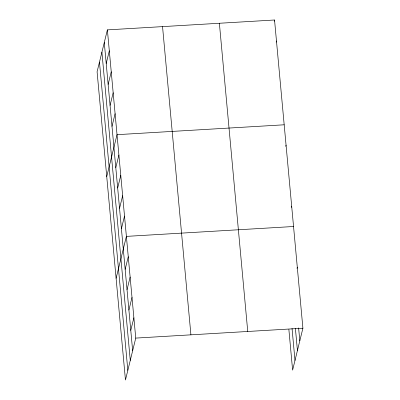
<?xml version="1.0" encoding="UTF-8"?>
<svg xmlns="http://www.w3.org/2000/svg" width="400" height="400" viewBox="0 0 400 400"><rect width="100%" height="100%" fill="white"/><g stroke="black" fill="none" stroke-linecap="round" stroke-linejoin="round"><path stroke-width="0.6" d="M107.385 29.88L97.09 71.785L125.46 380L135.75 338.095L107.385 29.88L274.54 20L302.91 328.215L292.615 370.12L288.87 329.435M106.21 63.475L109.31 50.84M108.14 84.435L111.24 71.8M110.065 105.39L113.17 92.755M111.995 126.35L115.1 113.715M106.735 176.58L117.03 134.675L284.185 124.795M115.8 167.65L118.9 155.015M117.67 187.995L120.775 175.36M119.545 208.335L122.645 195.7M121.415 228.68L124.52 216.045M116.1 278.29L126.39 236.385L293.545 226.505M125.16 269.36L128.265 256.73M127.03 289.705L130.135 277.07M128.905 310.045L132.01 297.415M130.775 330.39L133.88 317.755M274.245 21.205L274.54 20M276.175 42.16L276.47 40.96M285.76 146.34L286.06 145.135M291.38 207.365L291.675 206.16M296.995 268.39L297.29 267.19M135.75 338.095L302.91 328.215M298.615 327.905L299.805 340.85M295.39 328.315L297.435 350.51M292.04 328.405L294.99 360.46M219.38 23.26L247.745 331.475M162.545 26.62L190.915 334.835M104.28 42.515L132.65 350.73M101.91 52.175L130.275 360.39M99.465 62.125L127.83 370.34"/></g></svg>
